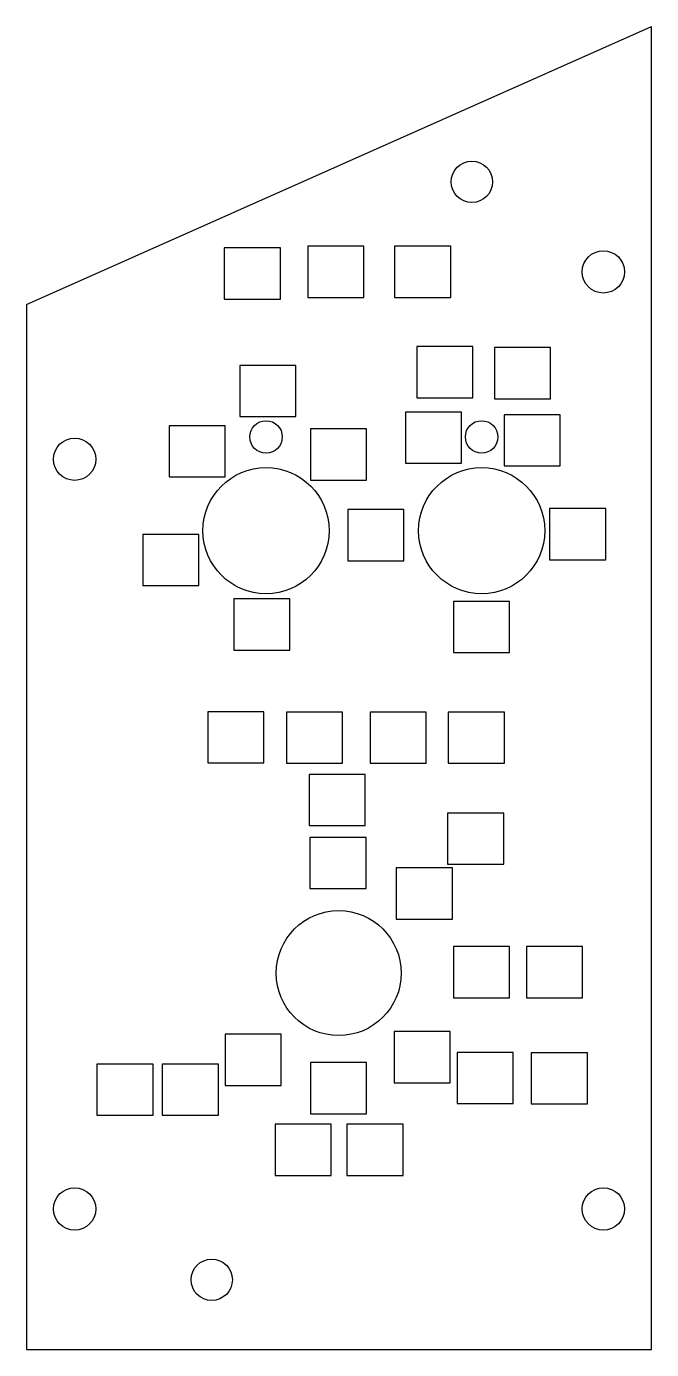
# Model space of a CAD drawing. Header units: millimetres. Extents: x 0 to 64, y 0 to 134.
import ezdxf

# ---------------------------------------------------------------- set-up
doc = ezdxf.new("R2010")
doc.units = ezdxf.units.MM

msp = doc.modelspace()

# ---------------------------------------------------------------- linework, layer by layer
at = {"color": 7, "linetype": 'Continuous', "lineweight": 25}
for p, q in [((0, 106.21), (63.5, 134.48)), ((63.5, 0), (63.5, 134.48)), ((20.09, 111.97), (20.09, 106.77)), ((25.79, 111.97), (20.09, 111.97)), ((25.79, 106.77), (25.79, 111.97)), ((28.58, 112.15), (28.58, 106.95)), ((34.28, 112.15), (28.58, 112.15)), ((34.28, 106.95), (34.28, 112.15)), ((37.4, 112.15), (37.4, 106.95)), ((43.1, 112.15), (37.4, 112.15)), ((43.1, 106.95), (43.1, 112.15)), ((20.09, 106.77), (25.79, 106.77)), ((28.58, 106.95), (34.28, 106.95)), ((37.4, 106.95), (43.1, 106.95)), ((0, 106.21), (0, 0)), ((39.66, 101.94), (39.66, 96.74)), ((45.36, 101.94), (39.66, 101.94)), ((45.36, 96.74), (45.36, 101.94)), ((47.55, 101.85), (47.55, 96.65)), ((53.25, 101.85), (47.55, 101.85)), ((53.25, 96.65), (53.25, 101.85)), ((21.68, 100.03), (21.68, 94.83)), ((27.38, 100.03), (21.68, 100.03)), ((27.38, 94.83), (27.38, 100.03)), ((39.66, 96.74), (45.36, 96.74)), ((47.55, 96.65), (53.25, 96.65)), ((21.68, 94.83), (27.38, 94.83)), ((38.5, 95.28), (38.5, 90.08)), ((44.2, 95.28), (38.5, 95.28)), ((44.2, 90.08), (44.2, 95.28)), ((48.53, 95.01), (48.53, 89.81)), ((54.23, 95.01), (48.53, 95.01)), ((54.23, 89.81), (54.23, 95.01)), ((14.5, 93.89), (14.5, 88.69)), ((20.2, 93.89), (14.5, 93.89)), ((20.2, 88.69), (20.2, 93.89)), ((28.84, 93.58), (28.84, 88.38)), ((34.54, 93.58), (28.84, 93.58)), ((34.54, 88.38), (34.54, 93.58)), ((38.5, 90.08), (44.2, 90.08)), ((48.53, 89.81), (54.23, 89.81)), ((14.5, 88.69), (20.2, 88.69)), ((28.84, 88.38), (34.54, 88.38)), ((32.65, 85.37), (32.65, 80.17)), ((38.35, 85.37), (32.65, 85.37)), ((38.35, 80.17), (38.35, 85.37)), ((53.15, 85.48), (53.15, 80.28)), ((58.85, 85.48), (53.15, 85.48)), ((58.85, 80.28), (58.85, 85.48)), ((11.81, 82.85), (11.81, 77.65)), ((17.51, 82.85), (11.81, 82.85)), ((17.51, 77.65), (17.51, 82.85)), ((32.65, 80.17), (38.35, 80.17)), ((53.15, 80.28), (58.85, 80.28)), ((11.81, 77.65), (17.51, 77.65)), ((21.07, 76.29), (21.07, 71.09)), ((26.77, 76.29), (21.07, 76.29)), ((26.77, 71.09), (26.77, 76.29)), ((43.37, 76.05), (43.37, 70.85)), ((49.07, 76.05), (43.37, 76.05)), ((49.07, 70.85), (49.07, 76.05)), ((21.07, 71.09), (26.77, 71.09)), ((43.37, 70.85), (49.07, 70.85)), ((18.42, 64.83), (18.42, 59.63)), ((24.12, 64.83), (18.42, 64.83)), ((24.12, 59.63), (24.12, 64.83)), ((26.41, 64.79), (26.41, 59.59)), ((32.11, 64.79), (26.41, 64.79)), ((32.11, 59.59), (32.11, 64.79)), ((34.92, 64.79), (34.92, 59.59)), ((40.62, 64.79), (34.92, 64.79)), ((40.62, 59.59), (40.62, 64.79)), ((42.85, 64.79), (42.85, 59.59)), ((48.55, 64.79), (42.85, 64.79)), ((48.55, 59.59), (48.55, 64.79)), ((18.42, 59.63), (24.12, 59.63)), ((26.41, 59.59), (32.11, 59.59)), ((34.92, 59.59), (40.62, 59.59)), ((42.85, 59.59), (48.55, 59.59)), ((28.71, 58.45), (28.71, 53.25)), ((34.41, 58.45), (28.71, 58.45)), ((34.41, 53.25), (34.41, 58.45)), ((42.78, 54.53), (42.78, 49.33)), ((48.48, 54.53), (42.78, 54.53)), ((48.48, 49.33), (48.48, 54.53)), ((28.71, 53.25), (34.41, 53.25)), ((28.8, 52.06), (28.8, 46.86)), ((34.5, 52.06), (28.8, 52.06)), ((34.5, 46.86), (34.5, 52.06)), ((37.57, 48.95), (37.57, 43.75)), ((43.27, 48.95), (37.57, 48.95)), ((42.78, 49.33), (48.48, 49.33)), ((43.27, 43.75), (43.27, 48.95)), ((28.8, 46.86), (34.5, 46.86)), ((37.57, 43.75), (43.27, 43.75)), ((43.37, 40.95), (43.37, 35.75)), ((49.07, 40.95), (43.37, 40.95)), ((49.07, 35.75), (49.07, 40.95)), ((50.8, 40.95), (50.8, 35.75)), ((56.5, 40.95), (50.8, 40.95)), ((56.5, 35.75), (56.5, 40.95)), ((43.37, 35.75), (49.07, 35.75)), ((50.8, 35.75), (56.5, 35.75)), ((37.35, 32.32), (37.35, 27.12)), ((43.05, 32.32), (37.35, 32.32)), ((43.05, 27.12), (43.05, 32.32)), ((20.18, 32.04), (20.18, 26.84)), ((25.88, 32.04), (20.18, 32.04)), ((25.88, 26.84), (25.88, 32.04)), ((43.74, 30.2), (43.74, 25)), ((49.44, 30.2), (43.74, 30.2)), ((49.44, 25), (49.44, 30.2)), ((51.28, 30.16), (51.28, 24.96)), ((56.98, 30.16), (51.28, 30.16)), ((56.98, 24.96), (56.98, 30.16)), ((7.16, 29.02), (7.16, 23.82)), ((12.86, 29.02), (7.16, 29.02)), ((12.86, 23.82), (12.86, 29.02)), ((13.8, 29.02), (13.8, 23.82)), ((19.5, 29.02), (13.8, 29.02)), ((19.5, 23.82), (19.5, 29.02)), ((28.84, 29.17), (28.84, 23.97)), ((34.54, 29.17), (28.84, 29.17)), ((34.54, 23.97), (34.54, 29.17)), ((37.35, 27.12), (43.05, 27.12)), ((20.18, 26.84), (25.88, 26.84)), ((43.74, 25), (49.44, 25)), ((51.28, 24.96), (56.98, 24.96)), ((7.16, 23.82), (12.86, 23.82)), ((13.8, 23.82), (19.5, 23.82)), ((25.25, 22.9), (25.25, 17.7)), ((30.95, 22.9), (25.25, 22.9)), ((28.84, 23.97), (34.54, 23.97)), ((30.95, 17.7), (30.95, 22.9)), ((32.56, 22.9), (32.56, 17.7)), ((38.26, 22.9), (32.56, 22.9)), ((38.26, 17.7), (38.26, 22.9)), ((25.25, 17.7), (30.95, 17.7)), ((32.56, 17.7), (38.26, 17.7)), ((0, 0), (63.5, 0))]:
    msp.add_line(p, q, dxfattribs=at)
for centre, radius in [((45.25, 118.69), 2.1), ((58.61, 109.54), 2.15), ((24.34, 92.76), 1.65), ((46.24, 92.76), 1.65), ((4.89, 90.49), 2.15), ((24.34, 83.23), 6.41), ((46.24, 83.23), 6.41), ((31.72, 38.26), 6.35), ((4.89, 14.29), 2.15), ((58.61, 14.29), 2.15), ((18.82, 7.09), 2.1)]:
    msp.add_circle(centre, radius, dxfattribs=at)

doc.saveas('drawing.dxf')
